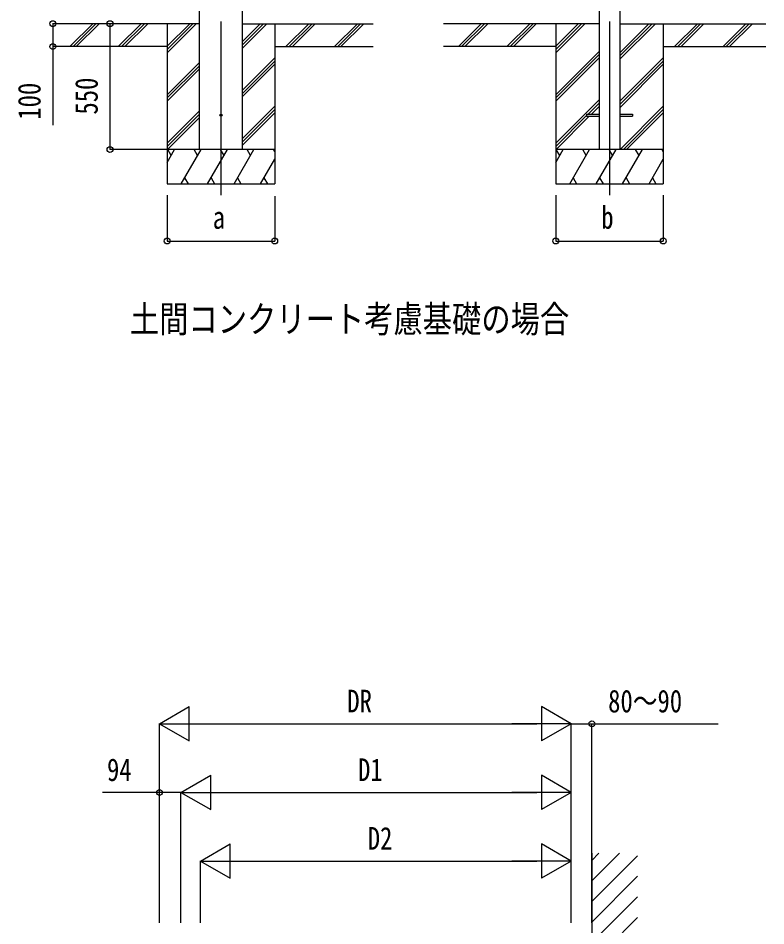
# Model space of a CAD drawing. Units: millimetres, scale not verified. Extents: x -12615 to 12615, y -8910 to 8910.
# Drawn here: x 1006 to 4274, y -1962 to 2006 of the extents above; entities that cross this region are included whole.
import ezdxf
from ezdxf.enums import TextEntityAlignment as Align

# ---------------------------------------------------------------- set-up
doc = ezdxf.new("R2010")
doc.units = ezdxf.units.MM
doc.header["$LTSCALE"] = 50
for name, color, linetype in [('0-2_USER1', 3, 'Continuous'), ('0-3_YKK_12', 2, 'Continuous'), ('0-4_YKK_A1', 4, 'Continuous'), ('0-5_YKK_D', 6, 'Continuous')]:
    doc.layers.add(name, color=color, linetype=linetype)
doc.styles.add('ＭＳ ゴシック', font='')
doc.styles.get('ＭＳ ゴシック').set_extended_font_data('MS Gothic')

msp = doc.modelspace()

# ---------------------------------------------------------------- linework, layer by layer
at = {"layer": '0-3_YKK_12'}
for p, q in [((1892.64, 1990.61), (1892.64, 1231.4)), ((3591.09, 1990.61), (3591.09, 1231.4))]:
    msp.add_line(p, q, dxfattribs=at)
at = {"layer": '0-4_YKK_A1'}
for p, q in [((1798.89, 1431.4), (1798.89, 2266.75)), ((1986.39, 1431.4), (1986.39, 2266.75)), ((3545.89, 2266.75), (3545.89, 1431.4)), ((3636.29, 2266.75), (3636.29, 1431.4)), ((1798.89, 1981.4), (1166.68, 1981.4)), ((1233.37, 1882.8), (1331.97, 1981.4)), ((1246.11, 1881.4), (1346.11, 1981.4)), ((1260.25, 1881.4), (1360.25, 1981.4)), ((1445.5, 1882.8), (1544.1, 1981.4)), ((1458.24, 1881.4), (1558.24, 1981.4)), ((1472.38, 1881.4), (1572.38, 1981.4)), ((1657.64, 1981.4), (1657.64, 1281.4)), ((1657.64, 1854.52), (1784.52, 1981.4)), ((1657.64, 1868.66), (1770.37, 1981.4)), ((1657.64, 1882.8), (1756.23, 1981.4)), ((1986.39, 1874.9), (2092.88, 1981.4)), ((1986.39, 1889.04), (2078.74, 1981.4)), ((1986.39, 1903.19), (2064.6, 1981.4)), ((1986.39, 1981.4), (2558.25, 1981.4)), ((2127.64, 1981.4), (2127.64, 1281.4)), ((2176.73, 1881.4), (2276.73, 1981.4)), ((2190.87, 1881.4), (2290.87, 1981.4)), ((2205.02, 1881.4), (2305.02, 1981.4)), ((2388.86, 1881.4), (2488.87, 1981.4)), ((2403.01, 1881.4), (2503.01, 1981.4)), ((2417.15, 1881.4), (2517.15, 1981.4)), ((3545.89, 1981.4), (2865.14, 1981.4)), ((2931.83, 1882.8), (3030.43, 1981.4)), ((2944.57, 1881.4), (3044.57, 1981.4)), ((2958.71, 1881.4), (3058.71, 1981.4)), ((3143.96, 1882.8), (3242.56, 1981.4)), ((3156.7, 1881.4), (3256.7, 1981.4)), ((3170.84, 1881.4), (3270.84, 1981.4)), ((3356.09, 1981.4), (3356.09, 1281.4)), ((3356.09, 1854.52), (3482.98, 1981.4)), ((3356.09, 1868.66), (3468.83, 1981.4)), ((3356.09, 1882.8), (3454.69, 1981.4)), ((3636.29, 1826.35), (3791.34, 1981.4)), ((3636.29, 1840.49), (3777.2, 1981.4)), ((3636.29, 1854.64), (3763.06, 1981.4)), ((3636.29, 1981.4), (4274.3, 1981.4)), ((3826.09, 1981.4), (3826.09, 1281.4)), ((3875.19, 1881.4), (3975.19, 1981.4)), ((3889.33, 1881.4), (3989.33, 1981.4)), ((3903.48, 1881.4), (4003.48, 1981.4)), ((4087.32, 1881.4), (4187.32, 1981.4)), ((4101.47, 1881.4), (4201.47, 1981.4)), ((4115.61, 1881.4), (4215.61, 1981.4)), ((1657.64, 1881.4), (1166.68, 1881.4)), ((2127.64, 1881.4), (2558.25, 1881.4)), ((3356.09, 1881.4), (2865.14, 1881.4)), ((3826.09, 1881.4), (4274.3, 1881.4)), ((1986.39, 1691.06), (2127.64, 1832.3)), ((3356.09, 1670.67), (3545.89, 1860.47)), ((3356.09, 1656.53), (3545.89, 1846.33)), ((3356.09, 1642.39), (3545.89, 1832.19)), ((3636.29, 1642.51), (3826.09, 1832.3)), ((1657.64, 1670.67), (1798.89, 1811.92)), ((1657.64, 1656.53), (1798.89, 1797.78)), ((1986.39, 1676.91), (2127.64, 1818.16)), ((1986.39, 1662.77), (2127.64, 1804.02)), ((3636.29, 1628.36), (3826.09, 1818.16)), ((3636.29, 1614.22), (3826.09, 1804.02)), ((1657.64, 1642.39), (1798.89, 1783.64)), ((3356.09, 1458.54), (3545.89, 1648.34)), ((3497.6, 1585.9), (3545.89, 1634.2)), ((1657.64, 1458.54), (1798.89, 1599.79)), ((1986.39, 1478.93), (2127.64, 1620.17)), ((1986.39, 1464.78), (2127.64, 1606.03)), ((1986.39, 1450.64), (2127.64, 1591.89)), ((3511.74, 1585.9), (3545.89, 1620.06)), ((3637.32, 1431.4), (3826.09, 1620.17)), ((3651.46, 1431.4), (3826.09, 1606.03)), ((3665.6, 1431.4), (3826.09, 1591.89)), ((1657.64, 1444.4), (1798.89, 1585.65)), ((1658.78, 1431.4), (1798.89, 1571.51)), ((3356.09, 1444.4), (3491.09, 1579.4)), ((3357.24, 1431.4), (3502.74, 1576.9)), ((3491.09, 1585.9), (3491.09, 1576.9)), ((3491.09, 1585.9), (3545.89, 1585.9)), ((3491.09, 1576.9), (3545.89, 1576.9)), ((3636.29, 1585.9), (3691.09, 1585.9)), ((3636.29, 1576.9), (3691.09, 1576.9)), ((3691.09, 1585.9), (3691.09, 1576.9)), ((2127.64, 1431.4), (1657.64, 1431.4)), ((1657.64, 1375.23), (1690.06, 1431.4)), ((1675.06, 1405.42), (1660.06, 1431.4)), ((1718.93, 1281.4), (1805.53, 1431.4)), ((1790.53, 1405.42), (1775.53, 1431.4)), ((1834.4, 1281.4), (1921, 1431.4)), ((1906, 1405.42), (1891, 1431.4)), ((1949.87, 1281.4), (2036.47, 1431.4)), ((2021.47, 1405.42), (2006.47, 1431.4)), ((2127.64, 1421.54), (2121.94, 1431.4)), ((3826.09, 1431.4), (3356.09, 1431.4)), ((3356.09, 1375.23), (3388.52, 1431.4)), ((3373.52, 1405.42), (3358.52, 1431.4)), ((3417.39, 1281.4), (3503.99, 1431.4)), ((3488.99, 1405.42), (3473.99, 1431.4)), ((3532.86, 1281.4), (3619.46, 1431.4)), ((3604.46, 1405.42), (3589.46, 1431.4)), ((3648.33, 1281.4), (3734.93, 1431.4)), ((3719.93, 1405.42), (3704.93, 1431.4)), ((3826.09, 1421.54), (3820.4, 1431.4)), ((2065.34, 1281.4), (2127.64, 1389.3)), ((3763.8, 1281.4), (3826.09, 1389.3)), ((1657.64, 1281.4), (2127.64, 1281.4)), ((1733.93, 1307.38), (1748.93, 1281.4)), ((1849.4, 1307.38), (1864.4, 1281.4)), ((1964.87, 1307.38), (1979.87, 1281.4)), ((2080.34, 1307.38), (2095.34, 1281.4)), ((3356.09, 1281.4), (3826.09, 1281.4)), ((3432.39, 1307.38), (3447.39, 1281.4)), ((3547.86, 1307.38), (3562.86, 1281.4)), ((3663.33, 1307.38), (3678.33, 1281.4)), ((3778.8, 1307.38), (3793.8, 1281.4)), ((3513.93, -1644.77), (3513.93, -4775)), ((3513.93, -1675.83), (3544.98, -1644.77)), ((3513.93, -1765.63), (3634.78, -1644.77)), ((3513.93, -1855.43), (3713.93, -1655.43)), ((3513.93, -1945.23), (3713.93, -1745.23)), ((3513.93, -2035.04), (3713.93, -1835.04)), ((3513.93, -2124.84), (3713.93, -1924.84))]:
    msp.add_line(p, q, dxfattribs=at)
msp.add_circle((1892.64, 1581.4), 5, dxfattribs=at)
at = {"layer": '0-5_YKK_D'}
for p, q in [((1165.14, 1981.4), (1156.64, 1981.4)), ((1407.64, 1981.4), (1407.64, 1431.4)), ((1165.68, 1881.4), (1156.64, 1881.4)), ((1656.64, 1431.4), (1406.64, 1431.4)), ((1657.64, 1231.4), (1657.64, 1030.4)), ((3356.09, 1231.4), (3356.09, 1030.4)), ((3826.09, 1231.4), (3826.09, 1030.4)), ((2127.64, 1227.33), (2127.64, 1030.4)), ((1657.64, 1031.4), (2127.64, 1031.4)), ((3356.09, 1031.4), (3826.09, 1031.4)), ((1623.92, -1078.59), (1753.83, -1003.59)), ((1753.83, -1153.59), (1753.83, -1003.59)), ((3423.93, -1078.59), (3294.02, -1003.59)), ((3294.02, -1003.59), (3294.02, -1153.59)), ((1623.92, -1948.59), (1623.92, -1077.59)), ((1623.92, -1078.59), (1753.83, -1153.59)), ((1623.92, -1078.59), (1883.73, -1078.59)), ((1773.92, -1078.59), (3273.93, -1078.59)), ((3423.93, -1078.59), (3164.12, -1078.59)), ((3423.93, -1078.59), (3294.02, -1153.59)), ((3423.93, -1948.59), (3423.93, -1077.59)), ((3423.93, -1948.59), (3423.93, -1077.59)), ((3513.93, -1948.59), (3513.93, -1077.59)), ((1717.92, -1378.59), (1847.83, -1303.59)), ((1847.83, -1453.59), (1847.83, -1303.59)), ((3423.93, -1378.59), (3294.02, -1303.59)), ((3294.02, -1303.59), (3294.02, -1453.59)), ((1623.92, -1948.59), (1623.92, -1377.59)), ((1717.92, -1948.59), (1717.92, -1377.59)), ((1717.92, -1948.59), (1717.92, -1377.59)), ((1717.92, -1378.59), (1847.83, -1453.59)), ((1717.92, -1378.59), (1977.73, -1378.59)), ((1867.92, -1378.59), (3273.93, -1378.59)), ((3423.93, -1378.59), (3164.12, -1378.59)), ((3423.93, -1378.59), (3294.02, -1453.59)), ((3423.93, -1948.59), (3423.93, -1377.59)), ((1802.92, -1678.59), (1932.83, -1603.59)), ((1932.83, -1753.59), (1932.83, -1603.59)), ((3423.93, -1678.59), (3294.02, -1603.59)), ((3294.02, -1603.59), (3294.02, -1753.59)), ((1802.92, -1948.59), (1802.92, -1677.59)), ((1802.92, -1678.59), (1932.83, -1753.59)), ((1802.92, -1678.59), (2062.73, -1678.59)), ((1952.92, -1678.59), (3273.93, -1678.59)), ((3423.93, -1678.59), (3164.12, -1678.59)), ((3423.93, -1678.59), (3294.02, -1753.59)), ((3423.93, -1948.59), (3423.93, -1677.59))]:
    msp.add_line(p, q, dxfattribs=at)
for points in [[(1157.64, 1981.4), (1157.64, 1881.4), (1157.64, 1537.6)], [(3423.93, -1078.59), (3513.93, -1078.59), (4065.73, -1078.59)], [(1717.92, -1378.59), (1623.92, -1378.59), (1374.52, -1378.59)]]:
    msp.add_lwpolyline(points, dxfattribs=at)
for centre in [(1157.64, 1981.4), (1407.64, 1981.4), (1157.64, 1881.4), (1407.64, 1431.4), (1657.64, 1031.4), (2127.64, 1031.4), (3356.09, 1031.4), (3826.09, 1031.4), (3513.93, -1078.59), (1623.92, -1378.59)]:
    msp.add_circle(centre, 12.75, dxfattribs=at)

# ---------------------------------------------------------------- texts
at = {"layer": '0-2_USER1', "style": 'ＭＳ ゴシック', "width": 0.8}
msp.add_text('土間コンクリート考慮基礎の場合', height=117.3, dxfattribs=at).set_placement((1494.75, 596.41), align=Align.BOTTOM_LEFT)
at = {"layer": '0-5_YKK_D', "style": 'ＭＳ ゴシック', "width": 0.8}
for s, p in [('100', (1133.64, 1561.6)), ('550', (1383.64, 1584))]:
    msp.add_text(s, height=98.97, rotation=90, dxfattribs=at).set_placement(p, align=Align.BOTTOM_LEFT)
for s, p in [('a', (1856.64, 1055.4)), ('b', (3555.09, 1055.4)), ('DR', (2444.73, -1058.59)), ('80～90', (3584.93, -1058.59)), ('94', (1394.52, -1358.59)), ('D1', (2491.73, -1358.59)), ('D2', (2534.22, -1658.59))]:
    msp.add_text(s, height=98.97, dxfattribs=at).set_placement(p, align=Align.BOTTOM_LEFT)

doc.saveas('drawing.dxf')
